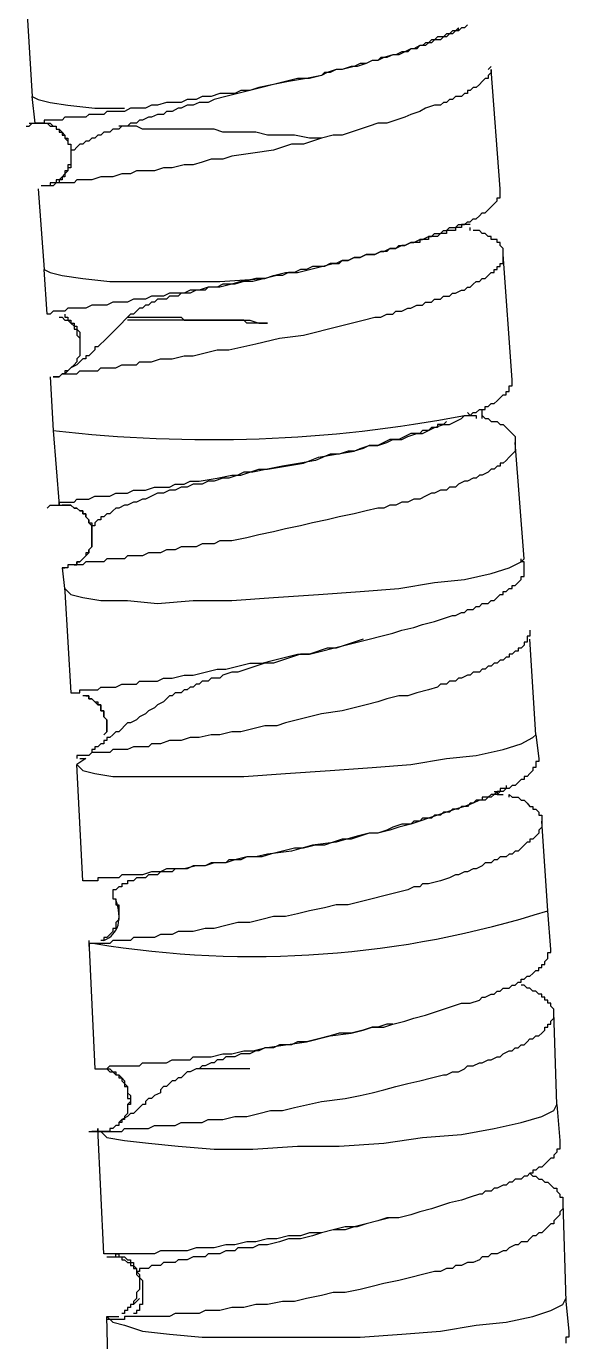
# Model space of a CAD drawing. Extents: x -1585 to -1165, y -4178 to -3881.
# Drawn here: x -1290.32 to -1284.91, y -4066.05 to -4052.93 of the extents above; entities that cross this region are included whole.
import ezdxf

# ---------------------------------------------------------------- set-up
doc = ezdxf.new("R2010")
doc.units = 0
doc.header["$LTSCALE"] = 7
doc.layers.add('DWG', color=7, linetype='CONTINUOUS')

msp = doc.modelspace()

# ---------------------------------------------------------------- linework, layer by layer
at = {"layer": 'DWG'}
for points in [[(-1290.322, -4052.651), (-1290.263, -4053.633)], [(-1285.919, -4052.919), (-1285.949, -4052.949), (-1285.979, -4052.949), (-1286.009, -4052.979), (-1286.038, -4052.979), (-1286.068, -4053.008), (-1286.098, -4053.008), (-1286.128, -4053.038), (-1286.157, -4053.038), (-1286.187, -4053.068), (-1286.217, -4053.068), (-1286.247, -4053.068), (-1286.276, -4053.098), (-1286.306, -4053.098), (-1286.336, -4053.127), (-1286.366, -4053.127), (-1286.395, -4053.127), (-1286.425, -4053.157), (-1286.455, -4053.157), (-1286.485, -4053.157), (-1286.514, -4053.187), (-1286.544, -4053.187), (-1286.604, -4053.217), (-1286.663, -4053.217), (-1286.752, -4053.246), (-1286.812, -4053.276), (-1286.871, -4053.276), (-1286.931, -4053.306), (-1287.02, -4053.336), (-1287.08, -4053.336), (-1287.169, -4053.365), (-1287.228, -4053.365), (-1287.318, -4053.395), (-1287.377, -4053.425), (-1287.526, -4053.455), (-1287.704, -4053.484), (-1287.853, -4053.514), (-1288.002, -4053.544), (-1288.091, -4053.574), (-1288.18, -4053.574), (-1288.24, -4053.603), (-1288.329, -4053.603), (-1288.389, -4053.603), (-1288.478, -4053.633), (-1288.567, -4053.633), (-1288.627, -4053.663), (-1288.716, -4053.663), (-1288.775, -4053.693), (-1288.865, -4053.693), (-1288.924, -4053.693), (-1289.013, -4053.722), (-1289.073, -4053.722), (-1289.132, -4053.752), (-1289.192, -4053.752), (-1289.281, -4053.752), (-1289.341, -4053.782), (-1289.37, -4053.782), (-1289.43, -4053.782), (-1289.46, -4053.782), (-1289.519, -4053.782), (-1289.549, -4053.812), (-1289.579, -4053.812), (-1289.638, -4053.812), (-1289.668, -4053.812), (-1289.698, -4053.812), (-1289.727, -4053.841), (-1289.787, -4053.841), (-1289.817, -4053.841), (-1289.846, -4053.841), (-1289.876, -4053.841), (-1289.906, -4053.841), (-1289.936, -4053.841), (-1289.965, -4053.871), (-1289.995, -4053.871), (-1290.025, -4053.871), (-1290.055, -4053.871), (-1290.084, -4053.871), (-1290.114, -4053.871), (-1290.144, -4053.871), (-1290.144, -4053.901), (-1290.174, -4053.901), (-1290.203, -4053.901), (-1290.233, -4053.901), (-1290.263, -4053.633), (-1290.203, -4053.663), (-1290.084, -4053.693), (-1289.906, -4053.722), (-1289.638, -4053.752), (-1289.341, -4053.752)], [(-1286.009, -4052.979), (-1286.009, -4052.949), (-1286.038, -4052.979), (-1286.068, -4052.979), (-1286.098, -4053.008), (-1286.128, -4053.008), (-1286.157, -4053.038), (-1286.187, -4053.038), (-1286.217, -4053.038), (-1286.247, -4053.068), (-1286.276, -4053.068), (-1286.306, -4053.098), (-1286.336, -4053.098), (-1286.366, -4053.127), (-1286.395, -4053.127), (-1286.455, -4053.157), (-1286.485, -4053.157), (-1286.544, -4053.187), (-1286.574, -4053.187), (-1286.633, -4053.217), (-1286.663, -4053.217), (-1286.723, -4053.246), (-1286.782, -4053.246), (-1286.812, -4053.276), (-1286.871, -4053.276), (-1286.931, -4053.306), (-1286.99, -4053.306), (-1287.05, -4053.336), (-1287.169, -4053.365), (-1287.228, -4053.365), (-1287.288, -4053.395), (-1287.347, -4053.395), (-1287.377, -4053.425), (-1287.496, -4053.455), (-1287.615, -4053.455), (-1287.734, -4053.484), (-1287.853, -4053.514), (-1287.972, -4053.544), (-1288.091, -4053.574), (-1288.21, -4053.603), (-1288.329, -4053.633), (-1288.448, -4053.663), (-1288.508, -4053.693), (-1288.567, -4053.693), (-1288.597, -4053.693), (-1288.656, -4053.722), (-1288.716, -4053.722), (-1288.775, -4053.752), (-1288.805, -4053.752), (-1288.865, -4053.782), (-1288.924, -4053.782), (-1288.954, -4053.812), (-1289.013, -4053.812), (-1289.073, -4053.841), (-1289.103, -4053.841), (-1289.162, -4053.871), (-1289.192, -4053.871), (-1289.222, -4053.901), (-1289.281, -4053.901), (-1289.311, -4053.931), (-1289.37, -4053.931), (-1289.4, -4053.96), (-1289.43, -4053.96), (-1289.46, -4053.96), (-1289.489, -4053.99), (-1289.549, -4053.99), (-1289.579, -4054.02), (-1289.608, -4054.02), (-1289.638, -4054.05), (-1289.668, -4054.05), (-1289.698, -4054.079), (-1289.727, -4054.079), (-1289.757, -4054.109), (-1289.787, -4054.109), (-1289.817, -4054.139), (-1289.846, -4054.169), (-1289.876, -4054.169), (-1289.876, -4054.198)], [(-1285.711, -4053.365), (-1285.681, -4053.336)], [(-1287.942, -4055.448), (-1287.853, -4055.418), (-1287.734, -4055.388), (-1287.615, -4055.388), (-1287.496, -4055.359), (-1287.377, -4055.329), (-1287.258, -4055.299), (-1287.199, -4055.299), (-1287.169, -4055.269), (-1287.109, -4055.269), (-1287.05, -4055.24), (-1286.99, -4055.24), (-1286.931, -4055.21), (-1286.901, -4055.21), (-1286.842, -4055.21), (-1286.782, -4055.18), (-1286.752, -4055.18), (-1286.693, -4055.15), (-1286.633, -4055.15), (-1286.604, -4055.121), (-1286.544, -4055.121), (-1286.485, -4055.091), (-1286.455, -4055.091), (-1286.395, -4055.061), (-1286.366, -4055.061), (-1286.306, -4055.031), (-1286.276, -4055.031), (-1286.247, -4055.002), (-1286.187, -4055.002), (-1286.157, -4054.972), (-1286.128, -4054.972), (-1286.098, -4054.942), (-1286.038, -4054.942), (-1286.009, -4054.912), (-1285.979, -4054.912), (-1285.949, -4054.912), (-1285.919, -4054.883), (-1285.89, -4054.883), (-1285.86, -4054.853), (-1285.83, -4054.853), (-1285.8, -4054.823), (-1285.771, -4054.793), (-1285.741, -4054.793), (-1285.711, -4054.764), (-1285.681, -4054.734), (-1285.652, -4054.704), (-1285.622, -4054.674), (-1285.622, -4054.645), (-1285.592, -4054.645), (-1285.592, -4054.615), (-1285.592, -4054.585), (-1285.592, -4054.555), (-1285.681, -4053.365), (-1285.681, -4053.395), (-1285.711, -4053.425), (-1285.711, -4053.455), (-1285.741, -4053.455), (-1285.771, -4053.484), (-1285.8, -4053.514), (-1285.83, -4053.544), (-1285.86, -4053.544), (-1285.89, -4053.574), (-1285.919, -4053.574), (-1285.919, -4053.603), (-1285.949, -4053.603), (-1285.979, -4053.633), (-1286.009, -4053.633), (-1286.038, -4053.633), (-1286.068, -4053.663), (-1286.098, -4053.663), (-1286.128, -4053.693), (-1286.157, -4053.693), (-1286.187, -4053.722), (-1286.217, -4053.722), (-1286.247, -4053.722), (-1286.336, -4053.752), (-1286.395, -4053.782), (-1286.485, -4053.812), (-1286.544, -4053.841), (-1286.633, -4053.871), (-1286.723, -4053.901), (-1286.812, -4053.901), (-1286.901, -4053.931), (-1286.99, -4053.96), (-1287.08, -4053.99), (-1287.169, -4054.02), (-1287.258, -4054.02), (-1287.377, -4054.05), (-1287.466, -4054.079), (-1287.556, -4054.109), (-1287.675, -4054.109), (-1287.853, -4054.169), (-1288.061, -4054.198), (-1288.27, -4054.228), (-1288.359, -4054.258), (-1288.478, -4054.258), (-1288.567, -4054.288), (-1288.656, -4054.317), (-1288.746, -4054.317), (-1288.865, -4054.347), (-1288.954, -4054.347), (-1289.043, -4054.377), (-1289.132, -4054.377), (-1289.222, -4054.377), (-1289.281, -4054.407), (-1289.37, -4054.407), (-1289.46, -4054.436), (-1289.519, -4054.436), (-1289.579, -4054.436), (-1289.668, -4054.466), (-1289.698, -4054.466), (-1289.727, -4054.466), (-1289.757, -4054.466), (-1289.787, -4054.466), (-1289.817, -4054.466), (-1289.846, -4054.496), (-1289.876, -4054.496), (-1289.906, -4054.496), (-1289.936, -4054.496), (-1289.965, -4054.496), (-1289.995, -4054.496), (-1290.025, -4054.496), (-1290.055, -4054.526), (-1290.084, -4054.526), (-1290.114, -4054.526), (-1290.144, -4054.526), (-1290.174, -4054.526)], [(-1290.322, -4053.931), (-1290.293, -4053.931), (-1290.263, -4053.901), (-1290.233, -4053.901), (-1290.203, -4053.901), (-1290.174, -4053.901), (-1290.144, -4053.901), (-1290.114, -4053.901), (-1290.084, -4053.931), (-1290.055, -4053.931), (-1290.025, -4053.931), (-1290.025, -4053.96), (-1289.995, -4053.96), (-1289.995, -4053.99), (-1289.965, -4053.99), (-1289.965, -4054.02), (-1289.936, -4054.02), (-1289.936, -4054.05), (-1289.906, -4054.079), (-1289.906, -4054.109), (-1289.876, -4054.109), (-1289.876, -4054.139), (-1289.876, -4054.169), (-1289.876, -4054.198), (-1289.876, -4054.228), (-1289.876, -4054.258), (-1289.876, -4054.288), (-1289.876, -4054.317), (-1289.876, -4054.347), (-1289.906, -4054.347), (-1289.906, -4054.377), (-1289.936, -4054.407), (-1289.936, -4054.436), (-1289.965, -4054.436), (-1289.965, -4054.466), (-1289.995, -4054.466), (-1289.995, -4054.496), (-1290.025, -4054.496), (-1290.055, -4054.496)], [(-1290.293, -4053.901), (-1290.263, -4053.901), (-1290.233, -4053.901), (-1290.203, -4053.901), (-1290.174, -4053.901), (-1290.144, -4053.901), (-1290.114, -4053.901), (-1290.084, -4053.901), (-1290.055, -4053.931), (-1290.025, -4053.931), (-1290.025, -4053.96), (-1289.995, -4053.96), (-1289.965, -4053.99), (-1289.936, -4054.02), (-1289.936, -4054.05), (-1289.906, -4054.05), (-1289.906, -4054.079), (-1289.906, -4054.109), (-1289.876, -4054.109), (-1289.876, -4054.139), (-1289.876, -4054.169), (-1289.876, -4054.198), (-1289.876, -4054.228), (-1289.876, -4054.258), (-1289.876, -4054.288), (-1289.876, -4054.317), (-1289.906, -4054.317), (-1289.906, -4054.347), (-1289.906, -4054.377), (-1289.936, -4054.377), (-1289.936, -4054.407), (-1289.965, -4054.436), (-1289.995, -4054.466), (-1290.025, -4054.466), (-1290.025, -4054.496), (-1290.055, -4054.496), (-1290.084, -4054.496), (-1290.084, -4054.526)], [(-1287.377, -4054.05), (-1287.437, -4054.05), (-1287.496, -4054.05), (-1287.645, -4054.02), (-1287.764, -4054.02), (-1287.913, -4054.02), (-1288.032, -4053.99), (-1288.18, -4053.99), (-1288.299, -4053.99), (-1288.359, -4053.99), (-1288.448, -4053.96), (-1288.508, -4053.96), (-1288.567, -4053.96), (-1288.627, -4053.96), (-1288.686, -4053.96), (-1288.746, -4053.96), (-1288.805, -4053.96), (-1288.894, -4053.96), (-1288.954, -4053.96), (-1289.013, -4053.96), (-1289.073, -4053.96), (-1289.132, -4053.96), (-1289.162, -4053.96), (-1289.222, -4053.931), (-1289.281, -4053.931), (-1289.341, -4053.931), (-1289.4, -4053.931)], [(-1290.203, -4054.555), (-1290.144, -4055.359)], [(-1285.89, -4054.912), (-1285.919, -4054.912), (-1285.949, -4054.912), (-1285.979, -4054.912), (-1285.979, -4054.942), (-1286.009, -4054.942), (-1286.038, -4054.942), (-1286.038, -4054.972), (-1286.068, -4054.972), (-1286.098, -4054.972), (-1286.128, -4054.972), (-1286.128, -4055.002), (-1286.157, -4055.002), (-1286.187, -4055.002), (-1286.217, -4055.031), (-1286.247, -4055.031), (-1286.276, -4055.031), (-1286.306, -4055.031), (-1286.306, -4055.061), (-1286.336, -4055.061), (-1286.366, -4055.061), (-1286.395, -4055.061), (-1286.395, -4055.091), (-1286.455, -4055.091), (-1286.485, -4055.091), (-1286.544, -4055.121), (-1286.574, -4055.121), (-1286.633, -4055.15), (-1286.693, -4055.15), (-1286.723, -4055.18), (-1286.782, -4055.18), (-1286.842, -4055.21), (-1286.901, -4055.21), (-1286.931, -4055.21), (-1286.99, -4055.24), (-1287.05, -4055.24), (-1287.109, -4055.269), (-1287.169, -4055.269), (-1287.228, -4055.299), (-1287.288, -4055.299), (-1287.347, -4055.329), (-1287.407, -4055.329), (-1287.466, -4055.329), (-1287.526, -4055.359), (-1287.585, -4055.359), (-1287.645, -4055.388), (-1287.704, -4055.388), (-1287.764, -4055.418), (-1287.823, -4055.418), (-1287.942, -4055.448), (-1288.032, -4055.448), (-1288.151, -4055.478), (-1288.24, -4055.507), (-1288.299, -4055.507), (-1288.359, -4055.507), (-1288.418, -4055.537), (-1288.448, -4055.537), (-1288.508, -4055.537), (-1288.537, -4055.567), (-1288.597, -4055.567), (-1288.627, -4055.567), (-1288.686, -4055.597), (-1288.716, -4055.597), (-1288.775, -4055.597), (-1288.805, -4055.626), (-1288.865, -4055.626), (-1288.894, -4055.626), (-1288.924, -4055.656), (-1288.954, -4055.656), (-1289.013, -4055.656), (-1289.043, -4055.686), (-1289.073, -4055.686), (-1289.103, -4055.716), (-1289.132, -4055.716), (-1289.162, -4055.745), (-1289.192, -4055.745), (-1289.222, -4055.775), (-1289.251, -4055.805), (-1289.281, -4055.805), (-1289.311, -4055.835), (-1289.341, -4055.864), (-1289.37, -4055.894), (-1289.4, -4055.924), (-1289.43, -4055.954), (-1289.46, -4055.983), (-1289.519, -4056.043), (-1289.549, -4056.073), (-1289.579, -4056.102), (-1289.608, -4056.132), (-1289.638, -4056.132), (-1289.638, -4056.162), (-1289.668, -4056.192), (-1289.698, -4056.221), (-1289.727, -4056.221), (-1289.727, -4056.251), (-1289.757, -4056.251), (-1289.787, -4056.281), (-1289.817, -4056.311), (-1289.876, -4056.34), (-1289.906, -4056.37), (-1289.936, -4056.4)], [(-1289.936, -4055.805), (-1289.936, -4055.835), (-1289.906, -4055.835), (-1289.906, -4055.864), (-1289.876, -4055.864), (-1289.876, -4055.894), (-1289.846, -4055.894), (-1289.846, -4055.924), (-1289.817, -4055.924), (-1289.817, -4055.954), (-1289.787, -4055.983), (-1289.787, -4056.013), (-1289.787, -4056.043), (-1289.787, -4056.073), (-1289.787, -4056.102), (-1289.787, -4056.132), (-1289.787, -4056.162), (-1289.787, -4056.192), (-1289.787, -4056.221), (-1289.817, -4056.251), (-1289.817, -4056.281), (-1289.846, -4056.311), (-1289.876, -4056.34), (-1289.906, -4056.37), (-1289.936, -4056.37), (-1289.936, -4056.4), (-1289.965, -4056.4), (-1289.995, -4056.43), (-1290.025, -4056.43), (-1290.055, -4056.43), (-1290.025, -4056.43), (-1289.995, -4056.43), (-1289.965, -4056.4), (-1289.936, -4056.4), (-1289.906, -4056.4), (-1289.876, -4056.4), (-1289.846, -4056.4), (-1289.817, -4056.4), (-1289.787, -4056.37), (-1289.757, -4056.37), (-1289.727, -4056.37), (-1289.698, -4056.37), (-1289.668, -4056.37), (-1289.608, -4056.37), (-1289.579, -4056.34), (-1289.549, -4056.34), (-1289.489, -4056.34), (-1289.46, -4056.34), (-1289.43, -4056.34), (-1289.37, -4056.311), (-1289.341, -4056.311), (-1289.281, -4056.311), (-1289.222, -4056.311), (-1289.192, -4056.281), (-1289.132, -4056.281), (-1289.073, -4056.281), (-1288.984, -4056.251), (-1288.865, -4056.251), (-1288.746, -4056.221), (-1288.656, -4056.221), (-1288.537, -4056.192), (-1288.418, -4056.162), (-1288.299, -4056.162), (-1288.032, -4056.102), (-1287.794, -4056.043), (-1287.556, -4056.013), (-1287.437, -4055.983), (-1287.318, -4055.954), (-1287.199, -4055.924), (-1287.08, -4055.894), (-1286.961, -4055.864), (-1286.842, -4055.835), (-1286.782, -4055.835), (-1286.723, -4055.805), (-1286.663, -4055.805), (-1286.633, -4055.775), (-1286.574, -4055.775), (-1286.514, -4055.745), (-1286.485, -4055.745), (-1286.425, -4055.716), (-1286.366, -4055.716), (-1286.336, -4055.686), (-1286.276, -4055.686), (-1286.247, -4055.656), (-1286.187, -4055.656), (-1286.157, -4055.626), (-1286.098, -4055.626), (-1286.068, -4055.597), (-1286.038, -4055.597), (-1285.979, -4055.567), (-1285.949, -4055.567), (-1285.919, -4055.537), (-1285.89, -4055.537), (-1285.86, -4055.507), (-1285.83, -4055.478), (-1285.8, -4055.478), (-1285.771, -4055.448), (-1285.741, -4055.448), (-1285.711, -4055.418), (-1285.681, -4055.388), (-1285.652, -4055.388), (-1285.652, -4055.359), (-1285.622, -4055.359), (-1285.622, -4055.329), (-1285.592, -4055.329), (-1285.592, -4055.299), (-1285.562, -4055.299), (-1285.562, -4055.269), (-1285.562, -4055.24), (-1285.562, -4055.21), (-1285.562, -4055.18), (-1285.562, -4055.15), (-1285.592, -4055.121), (-1285.592, -4055.091), (-1285.622, -4055.091), (-1285.622, -4055.061), (-1285.652, -4055.061), (-1285.681, -4055.061), (-1285.681, -4055.031), (-1285.711, -4055.031), (-1285.741, -4055.002), (-1285.771, -4055.002), (-1285.8, -4054.972), (-1285.83, -4054.972), (-1285.86, -4054.972)], [(-1285.89, -4054.972), (-1285.89, -4054.942)], [(-1290.084, -4056.43), (-1290.055, -4056.965), (-1289.995, -4057.709), (-1289.995, -4057.679), (-1289.965, -4057.679), (-1289.936, -4057.679), (-1289.906, -4057.679), (-1289.876, -4057.679), (-1289.846, -4057.679), (-1289.817, -4057.649), (-1289.757, -4057.649), (-1289.727, -4057.649), (-1289.698, -4057.649), (-1289.638, -4057.62), (-1289.608, -4057.62), (-1289.549, -4057.62), (-1289.489, -4057.62), (-1289.43, -4057.59), (-1289.37, -4057.59), (-1289.311, -4057.59), (-1289.251, -4057.56), (-1289.192, -4057.56), (-1289.132, -4057.56), (-1289.043, -4057.53), (-1288.984, -4057.53), (-1288.894, -4057.53), (-1288.835, -4057.501), (-1288.746, -4057.501), (-1288.686, -4057.471), (-1288.597, -4057.471), (-1288.418, -4057.441), (-1288.27, -4057.411), (-1288.18, -4057.411), (-1288.091, -4057.382), (-1288.002, -4057.352), (-1287.913, -4057.352), (-1287.734, -4057.322), (-1287.556, -4057.292), (-1287.407, -4057.233), (-1287.228, -4057.203), (-1287.05, -4057.173), (-1286.99, -4057.144), (-1286.901, -4057.114), (-1286.812, -4057.114), (-1286.723, -4057.084), (-1286.663, -4057.054), (-1286.574, -4057.054), (-1286.514, -4057.025), (-1286.425, -4056.995), (-1286.366, -4056.995), (-1286.306, -4056.965), (-1286.247, -4056.935), (-1286.157, -4056.906), (-1286.098, -4056.906), (-1286.038, -4056.876), (-1285.979, -4056.846), (-1285.949, -4056.816), (-1285.919, -4056.816), (-1285.89, -4056.816), (-1285.86, -4056.787), (-1285.83, -4056.787), (-1285.8, -4056.757), (-1285.771, -4056.757), (-1285.741, -4056.757), (-1285.741, -4056.727), (-1285.711, -4056.727), (-1285.681, -4056.697), (-1285.652, -4056.697), (-1285.622, -4056.668), (-1285.592, -4056.638), (-1285.562, -4056.608), (-1285.533, -4056.608), (-1285.533, -4056.578), (-1285.503, -4056.578), (-1285.503, -4056.549), (-1285.503, -4056.519), (-1285.473, -4056.519), (-1285.473, -4056.489), (-1285.473, -4056.459), (-1285.562, -4055.21)], [(-1289.995, -4055.835), (-1289.965, -4055.835), (-1289.936, -4055.864), (-1289.906, -4055.864), (-1289.876, -4055.894), (-1289.846, -4055.924), (-1289.846, -4055.954), (-1289.817, -4055.954), (-1289.817, -4055.983), (-1289.817, -4056.013), (-1289.787, -4056.043), (-1289.787, -4056.073), (-1289.787, -4056.102), (-1289.787, -4056.132), (-1289.787, -4056.162), (-1289.787, -4056.192), (-1289.787, -4056.221), (-1289.817, -4056.251)], [(-1289.311, -4055.835), (-1289.281, -4055.835), (-1289.222, -4055.835), (-1289.192, -4055.835), (-1289.162, -4055.835), (-1289.132, -4055.835), (-1289.073, -4055.835), (-1289.043, -4055.835), (-1289.013, -4055.835), (-1288.954, -4055.835), (-1288.924, -4055.835), (-1288.865, -4055.835), (-1288.835, -4055.835), (-1288.775, -4055.835), (-1288.746, -4055.864), (-1288.656, -4055.864), (-1288.567, -4055.864), (-1288.478, -4055.864), (-1288.389, -4055.864), (-1288.299, -4055.864), (-1288.18, -4055.864), (-1288.091, -4055.864), (-1288.002, -4055.894), (-1287.913, -4055.894), (-1287.972, -4055.894), (-1288.002, -4055.894), (-1288.061, -4055.894), (-1288.121, -4055.894), (-1288.151, -4055.864), (-1288.21, -4055.864), (-1288.299, -4055.864), (-1288.389, -4055.864), (-1288.508, -4055.864), (-1288.597, -4055.864), (-1288.686, -4055.864), (-1288.775, -4055.864), (-1288.805, -4055.864), (-1288.865, -4055.864), (-1288.894, -4055.864), (-1288.924, -4055.864), (-1288.984, -4055.864), (-1289.013, -4055.864), (-1289.073, -4055.864), (-1289.103, -4055.864), (-1289.132, -4055.864), (-1289.162, -4055.864), (-1289.222, -4055.864), (-1289.251, -4055.864), (-1289.281, -4055.864), (-1289.311, -4055.864)], [(-1289.936, -4055.864), (-1289.906, -4055.864)], [(-1289.965, -4056.4), (-1289.995, -4056.43), (-1290.025, -4056.43)], [(-1285.771, -4056.846), (-1285.771, -4056.816), (-1285.771, -4056.787), (-1285.771, -4056.757)], [(-1285.771, -4056.816), (-1285.741, -4056.846), (-1285.711, -4056.846), (-1285.681, -4056.876), (-1285.652, -4056.876), (-1285.622, -4056.876), (-1285.592, -4056.906), (-1285.562, -4056.906), (-1285.533, -4056.935), (-1285.503, -4056.965), (-1285.473, -4056.995), (-1285.443, -4057.025), (-1285.443, -4057.054), (-1285.443, -4057.084), (-1285.443, -4057.114), (-1285.443, -4057.144), (-1285.443, -4057.173), (-1285.473, -4057.203), (-1285.503, -4057.233), (-1285.533, -4057.263), (-1285.562, -4057.292), (-1285.592, -4057.292), (-1285.592, -4057.322), (-1285.622, -4057.322), (-1285.652, -4057.352), (-1285.681, -4057.352), (-1285.711, -4057.382), (-1285.771, -4057.411), (-1285.8, -4057.411), (-1285.83, -4057.441), (-1285.86, -4057.441), (-1285.919, -4057.471), (-1285.949, -4057.471), (-1286.009, -4057.501), (-1286.038, -4057.53), (-1286.098, -4057.53), (-1286.128, -4057.56), (-1286.187, -4057.56), (-1286.247, -4057.59), (-1286.276, -4057.59), (-1286.336, -4057.62), (-1286.395, -4057.649), (-1286.455, -4057.649), (-1286.514, -4057.679), (-1286.574, -4057.679), (-1286.633, -4057.709), (-1286.693, -4057.709), (-1286.752, -4057.739), (-1286.812, -4057.739), (-1286.931, -4057.768), (-1287.05, -4057.798), (-1287.199, -4057.828), (-1287.318, -4057.858), (-1287.466, -4057.887), (-1287.585, -4057.917), (-1287.734, -4057.947), (-1287.853, -4057.977), (-1288.002, -4058.006), (-1288.121, -4058.036), (-1288.27, -4058.066), (-1288.389, -4058.066), (-1288.448, -4058.096), (-1288.508, -4058.096), (-1288.567, -4058.096), (-1288.627, -4058.125), (-1288.716, -4058.125), (-1288.775, -4058.125), (-1288.835, -4058.155), (-1288.865, -4058.155), (-1288.924, -4058.155), (-1288.984, -4058.185), (-1289.043, -4058.185), (-1289.103, -4058.185), (-1289.162, -4058.215), (-1289.192, -4058.215), (-1289.251, -4058.215), (-1289.311, -4058.215), (-1289.341, -4058.244), (-1289.4, -4058.244), (-1289.43, -4058.244), (-1289.489, -4058.244), (-1289.519, -4058.244), (-1289.549, -4058.274), (-1289.608, -4058.274), (-1289.638, -4058.274), (-1289.668, -4058.274), (-1289.698, -4058.274), (-1289.727, -4058.274), (-1289.757, -4058.304), (-1289.787, -4058.304), (-1289.817, -4058.304), (-1289.846, -4058.304), (-1289.876, -4058.304), (-1289.906, -4058.304), (-1289.906, -4058.334), (-1289.936, -4058.334), (-1289.965, -4058.334), (-1289.936, -4058.334)], [(-1286.128, -4056.876), (-1286.157, -4056.906), (-1286.217, -4056.906), (-1286.217, -4056.935), (-1286.247, -4056.935), (-1286.276, -4056.935), (-1286.306, -4056.965), (-1286.336, -4056.965), (-1286.366, -4056.965), (-1286.395, -4056.995), (-1286.425, -4056.995), (-1286.485, -4056.995), (-1286.544, -4057.025), (-1286.604, -4057.054), (-1286.693, -4057.054), (-1286.752, -4057.084), (-1286.812, -4057.114), (-1286.901, -4057.114), (-1286.961, -4057.144), (-1287.05, -4057.173), (-1287.109, -4057.173), (-1287.199, -4057.203), (-1287.288, -4057.203), (-1287.437, -4057.263), (-1287.585, -4057.292), (-1287.764, -4057.322), (-1287.913, -4057.352), (-1288.061, -4057.382), (-1288.151, -4057.382), (-1288.21, -4057.411), (-1288.299, -4057.441), (-1288.359, -4057.441), (-1288.448, -4057.471), (-1288.508, -4057.471), (-1288.567, -4057.501), (-1288.656, -4057.501), (-1288.716, -4057.53), (-1288.775, -4057.53), (-1288.835, -4057.56), (-1288.894, -4057.56), (-1288.954, -4057.59), (-1289.013, -4057.59), (-1289.073, -4057.62), (-1289.132, -4057.649), (-1289.162, -4057.649), (-1289.222, -4057.679), (-1289.251, -4057.679), (-1289.311, -4057.709), (-1289.341, -4057.709), (-1289.4, -4057.739), (-1289.43, -4057.739), (-1289.46, -4057.768), (-1289.489, -4057.798), (-1289.519, -4057.798), (-1289.549, -4057.828), (-1289.579, -4057.828), (-1289.579, -4057.858), (-1289.608, -4057.858), (-1289.638, -4057.887), (-1289.638, -4057.917), (-1289.668, -4057.917), (-1289.668, -4057.947)], [(-1285.919, -4056.787), (-1285.89, -4056.816), (-1285.86, -4056.816), (-1285.83, -4056.816), (-1285.83, -4056.846)], [(-1289.936, -4058.542), (-1289.876, -4058.601), (-1289.757, -4058.631), (-1289.579, -4058.661), (-1289.311, -4058.661), (-1289.013, -4058.691), (-1288.656, -4058.661), (-1288.27, -4058.661), (-1287.853, -4058.631), (-1287.407, -4058.601), (-1286.99, -4058.572), (-1286.604, -4058.542), (-1286.247, -4058.482), (-1285.949, -4058.453), (-1285.681, -4058.393), (-1285.503, -4058.334), (-1285.384, -4058.274), (-1285.354, -4058.244), (-1285.443, -4057.084)], [(-1290.114, -4057.739), (-1290.084, -4057.709), (-1290.055, -4057.709), (-1290.025, -4057.709), (-1289.995, -4057.709), (-1289.965, -4057.709), (-1289.936, -4057.709), (-1289.906, -4057.709), (-1289.876, -4057.709), (-1289.846, -4057.739), (-1289.817, -4057.739), (-1289.787, -4057.768), (-1289.757, -4057.768), (-1289.757, -4057.798), (-1289.727, -4057.798), (-1289.727, -4057.828), (-1289.698, -4057.858), (-1289.698, -4057.887), (-1289.668, -4057.887), (-1289.668, -4057.917), (-1289.668, -4057.947), (-1289.668, -4057.977), (-1289.668, -4058.006), (-1289.668, -4058.036), (-1289.668, -4058.066), (-1289.668, -4058.096), (-1289.668, -4058.125), (-1289.698, -4058.155), (-1289.698, -4058.185), (-1289.727, -4058.185), (-1289.727, -4058.215), (-1289.757, -4058.244), (-1289.787, -4058.274), (-1289.817, -4058.274), (-1289.817, -4058.304), (-1289.846, -4058.304), (-1289.817, -4058.304), (-1289.817, -4058.274), (-1289.787, -4058.274), (-1289.757, -4058.244), (-1289.727, -4058.215), (-1289.698, -4058.185), (-1289.698, -4058.155), (-1289.668, -4058.125), (-1289.668, -4058.096), (-1289.668, -4058.066), (-1289.668, -4058.036), (-1289.668, -4058.006), (-1289.668, -4057.977), (-1289.668, -4057.947), (-1289.668, -4057.917), (-1289.698, -4057.887), (-1289.698, -4057.858), (-1289.727, -4057.828), (-1289.727, -4057.798), (-1289.757, -4057.798), (-1289.757, -4057.768), (-1289.787, -4057.768), (-1289.817, -4057.739), (-1289.846, -4057.739), (-1289.876, -4057.709), (-1289.906, -4057.709), (-1289.936, -4057.709), (-1289.965, -4057.709)], [(-1289.965, -4058.334), (-1289.936, -4058.572), (-1289.876, -4059.583), (-1289.846, -4059.583), (-1289.817, -4059.583), (-1289.787, -4059.583), (-1289.787, -4059.553), (-1289.757, -4059.553), (-1289.727, -4059.553), (-1289.698, -4059.553), (-1289.668, -4059.553), (-1289.638, -4059.553), (-1289.608, -4059.553), (-1289.579, -4059.524), (-1289.549, -4059.524), (-1289.519, -4059.524), (-1289.489, -4059.524), (-1289.46, -4059.524), (-1289.43, -4059.524), (-1289.37, -4059.494), (-1289.341, -4059.494), (-1289.311, -4059.494), (-1289.281, -4059.494), (-1289.222, -4059.494), (-1289.192, -4059.464), (-1289.132, -4059.464), (-1289.103, -4059.464), (-1289.043, -4059.464), (-1289.013, -4059.464), (-1288.954, -4059.434), (-1288.865, -4059.434), (-1288.746, -4059.405), (-1288.656, -4059.405), (-1288.537, -4059.375), (-1288.418, -4059.345), (-1288.329, -4059.345), (-1288.21, -4059.315), (-1288.091, -4059.286), (-1287.972, -4059.286), (-1287.853, -4059.256), (-1287.734, -4059.226), (-1287.615, -4059.196), (-1287.496, -4059.196), (-1287.377, -4059.167), (-1287.258, -4059.137), (-1287.139, -4059.107), (-1287.02, -4059.077), (-1286.901, -4059.048), (-1286.782, -4059.018), (-1286.663, -4058.988), (-1286.574, -4058.958), (-1286.455, -4058.929), (-1286.366, -4058.899), (-1286.247, -4058.869), (-1286.157, -4058.839), (-1286.068, -4058.81), (-1286.038, -4058.81), (-1285.979, -4058.78), (-1285.949, -4058.78), (-1285.919, -4058.75), (-1285.86, -4058.75), (-1285.83, -4058.72), (-1285.8, -4058.72), (-1285.771, -4058.691), (-1285.711, -4058.691), (-1285.681, -4058.661), (-1285.652, -4058.661), (-1285.622, -4058.631), (-1285.592, -4058.601), (-1285.562, -4058.601), (-1285.562, -4058.572), (-1285.533, -4058.572), (-1285.503, -4058.542), (-1285.473, -4058.542), (-1285.473, -4058.512), (-1285.443, -4058.512), (-1285.414, -4058.482), (-1285.384, -4058.453), (-1285.384, -4058.423), (-1285.354, -4058.423), (-1285.354, -4058.393), (-1285.354, -4058.363), (-1285.354, -4058.334), (-1285.354, -4058.304), (-1285.354, -4058.274), (-1285.384, -4058.274), (-1285.384, -4058.244)], [(-1285.295, -4058.958), (-1285.295, -4058.988), (-1285.295, -4059.018), (-1285.324, -4059.018), (-1285.324, -4059.048), (-1285.324, -4059.077), (-1285.354, -4059.077), (-1285.354, -4059.107), (-1285.384, -4059.137), (-1285.414, -4059.137), (-1285.414, -4059.167), (-1285.443, -4059.167), (-1285.473, -4059.196), (-1285.503, -4059.196), (-1285.503, -4059.226), (-1285.533, -4059.226), (-1285.562, -4059.256), (-1285.592, -4059.256), (-1285.622, -4059.286), (-1285.652, -4059.286), (-1285.681, -4059.315), (-1285.711, -4059.315), (-1285.741, -4059.345), (-1285.771, -4059.345), (-1285.8, -4059.375), (-1285.86, -4059.375), (-1285.89, -4059.405), (-1285.919, -4059.405), (-1285.979, -4059.434), (-1286.009, -4059.434), (-1286.038, -4059.464), (-1286.098, -4059.464), (-1286.128, -4059.494), (-1286.187, -4059.494), (-1286.217, -4059.524), (-1286.306, -4059.553), (-1286.425, -4059.583), (-1286.514, -4059.613), (-1286.604, -4059.613), (-1286.723, -4059.643), (-1286.812, -4059.672), (-1286.931, -4059.702), (-1287.05, -4059.732), (-1287.169, -4059.762), (-1287.377, -4059.791), (-1287.615, -4059.851), (-1287.734, -4059.881), (-1287.823, -4059.91), (-1287.942, -4059.91), (-1288.061, -4059.94), (-1288.18, -4059.97), (-1288.27, -4059.97), (-1288.389, -4060), (-1288.478, -4060), (-1288.597, -4060.029), (-1288.686, -4060.029), (-1288.775, -4060.059), (-1288.894, -4060.059), (-1288.984, -4060.089), (-1289.073, -4060.089), (-1289.103, -4060.119), (-1289.132, -4060.119), (-1289.192, -4060.119), (-1289.222, -4060.119), (-1289.251, -4060.119), (-1289.311, -4060.148), (-1289.341, -4060.148), (-1289.37, -4060.148), (-1289.4, -4060.148), (-1289.43, -4060.148), (-1289.46, -4060.148), (-1289.489, -4060.178), (-1289.519, -4060.178), (-1289.549, -4060.178), (-1289.579, -4060.178), (-1289.608, -4060.178), (-1289.638, -4060.178), (-1289.668, -4060.178), (-1289.698, -4060.208), (-1289.727, -4060.208), (-1289.757, -4060.208), (-1289.787, -4060.208), (-1289.817, -4060.208), (-1289.817, -4060.238)], [(-1286.961, -4059.048), (-1287.05, -4059.077), (-1287.139, -4059.107), (-1287.228, -4059.137), (-1287.318, -4059.137), (-1287.496, -4059.196), (-1287.585, -4059.196), (-1287.675, -4059.226), (-1287.764, -4059.256), (-1287.853, -4059.286), (-1287.942, -4059.286), (-1288.032, -4059.315), (-1288.121, -4059.345), (-1288.21, -4059.375), (-1288.27, -4059.375), (-1288.359, -4059.405), (-1288.389, -4059.434), (-1288.418, -4059.434), (-1288.478, -4059.434), (-1288.508, -4059.464), (-1288.537, -4059.464), (-1288.567, -4059.464), (-1288.597, -4059.494), (-1288.627, -4059.494), (-1288.656, -4059.524), (-1288.686, -4059.524), (-1288.716, -4059.553), (-1288.746, -4059.553), (-1288.775, -4059.583), (-1288.805, -4059.583), (-1288.835, -4059.583), (-1288.865, -4059.613), (-1288.894, -4059.613), (-1288.924, -4059.643), (-1288.954, -4059.672), (-1289.013, -4059.702), (-1289.043, -4059.732), (-1289.103, -4059.762), (-1289.132, -4059.791), (-1289.192, -4059.821), (-1289.222, -4059.851), (-1289.281, -4059.881), (-1289.311, -4059.881), (-1289.341, -4059.91), (-1289.37, -4059.94), (-1289.4, -4059.97), (-1289.43, -4059.97), (-1289.46, -4060), (-1289.489, -4060.029), (-1289.519, -4060.029), (-1289.519, -4060.059), (-1289.549, -4060.059), (-1289.549, -4060.089), (-1289.579, -4060.089), (-1289.608, -4060.119), (-1289.638, -4060.119), (-1289.638, -4060.148), (-1289.668, -4060.148), (-1289.668, -4060.178)], [(-1285.235, -4060), (-1285.295, -4059.048)], [(-1289.727, -4059.613), (-1289.698, -4059.613), (-1289.698, -4059.643), (-1289.668, -4059.643), (-1289.638, -4059.672), (-1289.608, -4059.672), (-1289.608, -4059.702), (-1289.579, -4059.702), (-1289.579, -4059.732), (-1289.579, -4059.762), (-1289.549, -4059.762), (-1289.549, -4059.791), (-1289.549, -4059.821), (-1289.519, -4059.851), (-1289.519, -4059.881), (-1289.519, -4059.91), (-1289.519, -4059.94), (-1289.519, -4059.97), (-1289.549, -4060), (-1289.519, -4059.97), (-1289.519, -4059.94), (-1289.519, -4059.91), (-1289.519, -4059.881), (-1289.519, -4059.851), (-1289.549, -4059.821), (-1289.549, -4059.791), (-1289.549, -4059.762), (-1289.579, -4059.762), (-1289.579, -4059.732), (-1289.579, -4059.702), (-1289.608, -4059.702), (-1289.638, -4059.672), (-1289.668, -4059.643), (-1289.698, -4059.643), (-1289.698, -4059.613), (-1289.727, -4059.613), (-1289.757, -4059.613)], [(-1289.787, -4060.238), (-1289.757, -4060.238), (-1289.727, -4060.238), (-1289.817, -4060.297), (-1289.757, -4060.357), (-1289.638, -4060.386), (-1289.46, -4060.416), (-1289.192, -4060.416), (-1288.894, -4060.416), (-1288.537, -4060.416), (-1288.151, -4060.416), (-1287.734, -4060.386), (-1287.288, -4060.357), (-1286.871, -4060.327), (-1286.485, -4060.297), (-1286.128, -4060.238), (-1285.83, -4060.208), (-1285.562, -4060.148), (-1285.384, -4060.089), (-1285.265, -4060.029), (-1285.235, -4060), (-1285.205, -4060.238), (-1285.205, -4060.267), (-1285.235, -4060.267), (-1285.235, -4060.297), (-1285.235, -4060.327), (-1285.265, -4060.327), (-1285.265, -4060.357), (-1285.295, -4060.386), (-1285.324, -4060.416), (-1285.354, -4060.416), (-1285.354, -4060.446), (-1285.384, -4060.446), (-1285.414, -4060.476), (-1285.443, -4060.505), (-1285.473, -4060.505), (-1285.503, -4060.535), (-1285.533, -4060.535), (-1285.562, -4060.565), (-1285.592, -4060.565), (-1285.622, -4060.595), (-1285.652, -4060.595), (-1285.681, -4060.624), (-1285.711, -4060.624), (-1285.741, -4060.654), (-1285.8, -4060.654), (-1285.86, -4060.684), (-1285.949, -4060.714), (-1286.038, -4060.743), (-1286.128, -4060.773), (-1286.217, -4060.803), (-1286.306, -4060.833), (-1286.395, -4060.862), (-1286.485, -4060.892), (-1286.604, -4060.922), (-1286.693, -4060.952), (-1286.812, -4060.981), (-1286.901, -4060.981), (-1287.02, -4061.011), (-1287.228, -4061.071), (-1287.466, -4061.1), (-1287.675, -4061.16), (-1287.913, -4061.19), (-1288.032, -4061.219), (-1288.121, -4061.219), (-1288.24, -4061.249), (-1288.329, -4061.279), (-1288.448, -4061.279), (-1288.537, -4061.309), (-1288.627, -4061.309), (-1288.746, -4061.338), (-1288.835, -4061.338), (-1288.924, -4061.338), (-1288.984, -4061.368), (-1289.073, -4061.368), (-1289.162, -4061.398), (-1289.192, -4061.398), (-1289.222, -4061.398), (-1289.251, -4061.398), (-1289.311, -4061.398), (-1289.341, -4061.398), (-1289.37, -4061.398), (-1289.4, -4061.428), (-1289.43, -4061.428), (-1289.46, -4061.428), (-1289.489, -4061.428), (-1289.519, -4061.428), (-1289.549, -4061.428), (-1289.579, -4061.428), (-1289.608, -4061.428), (-1289.608, -4061.457), (-1289.638, -4061.457), (-1289.668, -4061.457), (-1289.698, -4061.457), (-1289.727, -4061.457), (-1289.757, -4061.457), (-1289.817, -4060.297)], [(-1285.533, -4060.505), (-1285.533, -4060.535), (-1285.562, -4060.535), (-1285.592, -4060.535), (-1285.592, -4060.565), (-1285.622, -4060.565), (-1285.652, -4060.595), (-1285.681, -4060.595), (-1285.711, -4060.624), (-1285.741, -4060.624), (-1285.771, -4060.624), (-1285.771, -4060.654), (-1285.8, -4060.654), (-1285.83, -4060.654), (-1285.86, -4060.684), (-1285.89, -4060.684), (-1285.919, -4060.714), (-1285.949, -4060.714), (-1285.979, -4060.714), (-1286.009, -4060.743), (-1286.038, -4060.743), (-1286.068, -4060.743), (-1286.098, -4060.773), (-1286.157, -4060.773), (-1286.187, -4060.803), (-1286.217, -4060.803), (-1286.247, -4060.803), (-1286.276, -4060.833), (-1286.336, -4060.833), (-1286.366, -4060.833), (-1286.395, -4060.862), (-1286.455, -4060.862), (-1286.485, -4060.892), (-1286.514, -4060.892), (-1286.574, -4060.892), (-1286.663, -4060.922), (-1286.723, -4060.952), (-1286.812, -4060.981), (-1286.901, -4060.981), (-1286.99, -4061.011), (-1287.08, -4061.041), (-1287.169, -4061.041), (-1287.258, -4061.071), (-1287.347, -4061.1), (-1287.437, -4061.1), (-1287.556, -4061.13), (-1287.645, -4061.13), (-1287.764, -4061.16), (-1287.883, -4061.19), (-1287.972, -4061.219), (-1288.032, -4061.219), (-1288.091, -4061.219), (-1288.121, -4061.219), (-1288.18, -4061.249), (-1288.24, -4061.249), (-1288.299, -4061.249), (-1288.329, -4061.279), (-1288.389, -4061.279), (-1288.448, -4061.279), (-1288.478, -4061.279), (-1288.537, -4061.309), (-1288.567, -4061.309), (-1288.627, -4061.309), (-1288.656, -4061.309), (-1288.716, -4061.338), (-1288.746, -4061.338), (-1288.775, -4061.338), (-1288.835, -4061.338), (-1288.865, -4061.368), (-1288.894, -4061.368), (-1288.954, -4061.368), (-1288.984, -4061.368), (-1289.013, -4061.398), (-1289.043, -4061.398), (-1289.073, -4061.398), (-1289.103, -4061.398), (-1289.132, -4061.428), (-1289.162, -4061.428), (-1289.192, -4061.428), (-1289.222, -4061.428), (-1289.251, -4061.457), (-1289.281, -4061.457), (-1289.311, -4061.457), (-1289.311, -4061.487), (-1289.341, -4061.487), (-1289.37, -4061.487), (-1289.37, -4061.517), (-1289.4, -4061.517), (-1289.43, -4061.547), (-1289.46, -4061.547), (-1289.46, -4061.576), (-1289.46, -4061.606), (-1289.46, -4061.636), (-1289.43, -4061.636), (-1289.43, -4061.666), (-1289.43, -4061.695), (-1289.4, -4061.695), (-1289.4, -4061.725), (-1289.4, -4061.755), (-1289.4, -4061.785), (-1289.4, -4061.814), (-1289.4, -4061.844), (-1289.43, -4061.874), (-1289.43, -4061.904), (-1289.43, -4061.933), (-1289.46, -4061.933), (-1289.46, -4061.963), (-1289.489, -4061.993), (-1289.519, -4062.023), (-1289.549, -4062.023), (-1289.549, -4062.052), (-1289.579, -4062.052)], [(-1285.503, -4060.624), (-1285.503, -4060.595), (-1285.473, -4060.624), (-1285.443, -4060.624), (-1285.414, -4060.624), (-1285.384, -4060.654), (-1285.354, -4060.654), (-1285.324, -4060.684), (-1285.295, -4060.714), (-1285.265, -4060.714), (-1285.265, -4060.743), (-1285.235, -4060.743), (-1285.205, -4060.773), (-1285.205, -4060.803), (-1285.176, -4060.803), (-1285.176, -4060.833), (-1285.176, -4060.862), (-1285.176, -4060.892), (-1285.176, -4060.922), (-1285.205, -4060.952), (-1285.205, -4060.981), (-1285.235, -4061.011), (-1285.265, -4061.041), (-1285.295, -4061.041), (-1285.295, -4061.071), (-1285.324, -4061.071), (-1285.354, -4061.1), (-1285.384, -4061.13), (-1285.414, -4061.16), (-1285.443, -4061.16), (-1285.473, -4061.19), (-1285.503, -4061.19), (-1285.533, -4061.219), (-1285.592, -4061.219), (-1285.622, -4061.249), (-1285.652, -4061.249), (-1285.681, -4061.279), (-1285.741, -4061.279), (-1285.771, -4061.309), (-1285.83, -4061.338), (-1285.86, -4061.338), (-1285.919, -4061.368), (-1285.949, -4061.368), (-1286.009, -4061.398), (-1286.038, -4061.398), (-1286.098, -4061.428), (-1286.187, -4061.457), (-1286.306, -4061.487), (-1286.366, -4061.487), (-1286.395, -4061.517), (-1286.455, -4061.517), (-1286.514, -4061.547), (-1286.633, -4061.576), (-1286.752, -4061.606), (-1286.871, -4061.636), (-1286.99, -4061.666), (-1287.109, -4061.695), (-1287.228, -4061.695), (-1287.347, -4061.725), (-1287.496, -4061.755), (-1287.615, -4061.785), (-1287.734, -4061.814), (-1287.853, -4061.814), (-1287.972, -4061.844), (-1288.091, -4061.874), (-1288.21, -4061.874), (-1288.329, -4061.904), (-1288.448, -4061.933), (-1288.537, -4061.933), (-1288.656, -4061.963), (-1288.746, -4061.963), (-1288.805, -4061.963), (-1288.865, -4061.993), (-1288.894, -4061.993), (-1288.954, -4061.993), (-1288.984, -4061.993), (-1289.043, -4062.023), (-1289.073, -4062.023), (-1289.132, -4062.023), (-1289.162, -4062.023), (-1289.192, -4062.023), (-1289.251, -4062.023), (-1289.281, -4062.052), (-1289.311, -4062.052), (-1289.341, -4062.052), (-1289.37, -4062.052), (-1289.43, -4062.052), (-1289.46, -4062.052), (-1289.489, -4062.082), (-1289.519, -4062.082), (-1289.549, -4062.082), (-1289.579, -4062.082), (-1289.608, -4062.082), (-1289.638, -4062.082), (-1289.668, -4062.082), (-1289.698, -4062.082), (-1289.698, -4062.112)], [(-1285.652, -4060.565), (-1285.622, -4060.565), (-1285.622, -4060.595), (-1285.592, -4060.595), (-1285.562, -4060.595)], [(-1289.698, -4062.052), (-1289.638, -4063.332), (-1289.608, -4063.332), (-1289.579, -4063.332), (-1289.549, -4063.332), (-1289.519, -4063.332), (-1289.489, -4063.302), (-1289.46, -4063.302), (-1289.43, -4063.302), (-1289.4, -4063.302), (-1289.37, -4063.302), (-1289.341, -4063.302), (-1289.311, -4063.302), (-1289.281, -4063.302), (-1289.222, -4063.302), (-1289.192, -4063.302), (-1289.162, -4063.272), (-1289.132, -4063.272), (-1289.103, -4063.272), (-1289.073, -4063.272), (-1289.013, -4063.272), (-1288.984, -4063.272), (-1288.954, -4063.272), (-1288.924, -4063.272), (-1288.865, -4063.242), (-1288.835, -4063.242), (-1288.775, -4063.242), (-1288.746, -4063.242), (-1288.686, -4063.242), (-1288.656, -4063.213), (-1288.567, -4063.213), (-1288.478, -4063.213), (-1288.359, -4063.183), (-1288.27, -4063.183), (-1288.151, -4063.153), (-1288.061, -4063.153), (-1287.942, -4063.123), (-1287.734, -4063.094), (-1287.526, -4063.064), (-1287.288, -4063.004), (-1287.08, -4062.975), (-1286.961, -4062.945), (-1286.871, -4062.915), (-1286.752, -4062.915), (-1286.663, -4062.885), (-1286.544, -4062.856), (-1286.455, -4062.826), (-1286.336, -4062.796), (-1286.247, -4062.766), (-1286.157, -4062.737), (-1286.068, -4062.707), (-1285.979, -4062.677), (-1285.89, -4062.677), (-1285.8, -4062.647), (-1285.771, -4062.618), (-1285.741, -4062.618), (-1285.681, -4062.588), (-1285.652, -4062.588), (-1285.622, -4062.558), (-1285.592, -4062.558), (-1285.562, -4062.528), (-1285.503, -4062.528), (-1285.473, -4062.499), (-1285.443, -4062.499), (-1285.414, -4062.469), (-1285.384, -4062.469), (-1285.384, -4062.439), (-1285.354, -4062.439), (-1285.324, -4062.409), (-1285.295, -4062.409), (-1285.265, -4062.38), (-1285.235, -4062.35), (-1285.205, -4062.35), (-1285.205, -4062.32), (-1285.176, -4062.32), (-1285.176, -4062.29), (-1285.146, -4062.29), (-1285.146, -4062.261), (-1285.116, -4062.231), (-1285.116, -4062.201), (-1285.116, -4062.171), (-1285.086, -4062.171), (-1285.086, -4062.142), (-1285.116, -4061.755), (-1285.176, -4060.862)], [(-1289.698, -4063.956), (-1289.668, -4063.956), (-1289.638, -4063.956), (-1289.608, -4063.956), (-1289.579, -4063.956), (-1289.519, -4064.016), (-1289.341, -4064.046), (-1289.103, -4064.075), (-1288.805, -4064.105), (-1288.448, -4064.135), (-1288.061, -4064.135), (-1287.615, -4064.105), (-1287.199, -4064.105), (-1286.752, -4064.075), (-1286.366, -4064.016), (-1285.979, -4063.986), (-1285.652, -4063.927), (-1285.384, -4063.867), (-1285.176, -4063.808), (-1285.057, -4063.748), (-1285.027, -4063.689), (-1284.997, -4064.046), (-1284.997, -4064.075), (-1284.997, -4064.105), (-1284.997, -4064.135), (-1285.027, -4064.135), (-1285.027, -4064.165), (-1285.057, -4064.194), (-1285.057, -4064.224), (-1285.086, -4064.224), (-1285.116, -4064.254), (-1285.146, -4064.284), (-1285.176, -4064.313), (-1285.205, -4064.313), (-1285.235, -4064.343), (-1285.265, -4064.343), (-1285.265, -4064.373), (-1285.295, -4064.373), (-1285.324, -4064.403), (-1285.354, -4064.403), (-1285.384, -4064.432), (-1285.443, -4064.432), (-1285.473, -4064.462), (-1285.503, -4064.462), (-1285.533, -4064.492), (-1285.562, -4064.492), (-1285.622, -4064.522), (-1285.652, -4064.522), (-1285.681, -4064.551), (-1285.741, -4064.551), (-1285.771, -4064.581), (-1285.8, -4064.581), (-1285.89, -4064.611), (-1285.979, -4064.641), (-1286.098, -4064.67), (-1286.187, -4064.7), (-1286.276, -4064.73), (-1286.395, -4064.76), (-1286.485, -4064.789), (-1286.604, -4064.819), (-1286.693, -4064.819), (-1286.812, -4064.849), (-1286.931, -4064.879), (-1287.02, -4064.908), (-1287.139, -4064.908), (-1287.258, -4064.938), (-1287.377, -4064.968), (-1287.496, -4064.968), (-1287.585, -4064.998), (-1287.704, -4064.998), (-1287.823, -4065.027), (-1287.913, -4065.027), (-1288.032, -4065.057), (-1288.121, -4065.057), (-1288.24, -4065.087), (-1288.329, -4065.087), (-1288.448, -4065.117), (-1288.537, -4065.117), (-1288.627, -4065.117), (-1288.716, -4065.146), (-1288.746, -4065.146), (-1288.805, -4065.146), (-1288.835, -4065.146), (-1288.865, -4065.146), (-1288.924, -4065.146), (-1288.954, -4065.146), (-1288.984, -4065.146), (-1289.043, -4065.176), (-1289.073, -4065.176), (-1289.103, -4065.176), (-1289.132, -4065.176), (-1289.162, -4065.176), (-1289.192, -4065.176), (-1289.222, -4065.176), (-1289.251, -4065.176), (-1289.281, -4065.176), (-1289.311, -4065.176), (-1289.341, -4065.176), (-1289.37, -4065.176), (-1289.4, -4065.176), (-1289.43, -4065.176), (-1289.46, -4065.176), (-1289.489, -4065.176), (-1289.519, -4065.176), (-1289.549, -4065.176), (-1289.608, -4063.927), (-1289.608, -4063.956), (-1289.579, -4063.956), (-1289.549, -4063.956), (-1289.519, -4063.956), (-1289.489, -4063.956), (-1289.46, -4063.956), (-1289.43, -4063.956), (-1289.4, -4063.956), (-1289.37, -4063.956), (-1289.341, -4063.927), (-1289.311, -4063.927), (-1289.281, -4063.927), (-1289.251, -4063.927), (-1289.192, -4063.927), (-1289.162, -4063.927), (-1289.132, -4063.927), (-1289.103, -4063.927), (-1289.043, -4063.897), (-1289.013, -4063.897), (-1288.954, -4063.897), (-1288.924, -4063.897), (-1288.865, -4063.897), (-1288.835, -4063.897), (-1288.775, -4063.867), (-1288.716, -4063.867), (-1288.686, -4063.867), (-1288.627, -4063.867), (-1288.567, -4063.867), (-1288.508, -4063.837), (-1288.478, -4063.837), (-1288.418, -4063.837), (-1288.359, -4063.837), (-1288.24, -4063.808), (-1288.121, -4063.808), (-1288.002, -4063.778), (-1287.883, -4063.748), (-1287.764, -4063.748), (-1287.645, -4063.718), (-1287.377, -4063.659), (-1287.139, -4063.629), (-1286.99, -4063.599), (-1286.871, -4063.57), (-1286.752, -4063.54), (-1286.633, -4063.51), (-1286.514, -4063.48), (-1286.395, -4063.451), (-1286.276, -4063.421), (-1286.157, -4063.391), (-1286.128, -4063.391), (-1286.068, -4063.361), (-1286.009, -4063.361), (-1285.949, -4063.332), (-1285.919, -4063.302), (-1285.86, -4063.302), (-1285.8, -4063.272), (-1285.771, -4063.272), (-1285.711, -4063.242), (-1285.681, -4063.242), (-1285.622, -4063.213), (-1285.592, -4063.213), (-1285.562, -4063.183), (-1285.503, -4063.153), (-1285.473, -4063.153), (-1285.443, -4063.123), (-1285.414, -4063.123), (-1285.384, -4063.094), (-1285.354, -4063.094), (-1285.324, -4063.064), (-1285.295, -4063.034), (-1285.265, -4063.034), (-1285.235, -4063.004), (-1285.205, -4063.004), (-1285.176, -4062.975), (-1285.146, -4062.945), (-1285.146, -4062.915), (-1285.116, -4062.915), (-1285.116, -4062.885), (-1285.086, -4062.885), (-1285.086, -4062.856), (-1285.057, -4062.826), (-1285.057, -4062.796), (-1285.057, -4062.766), (-1285.057, -4062.737), (-1285.086, -4062.707), (-1285.086, -4062.677), (-1285.116, -4062.677), (-1285.116, -4062.647), (-1285.146, -4062.647), (-1285.146, -4062.618), (-1285.176, -4062.618), (-1285.176, -4062.588), (-1285.205, -4062.588), (-1285.235, -4062.558), (-1285.265, -4062.558), (-1285.295, -4062.528), (-1285.324, -4062.528), (-1285.354, -4062.499), (-1285.384, -4062.499)], [(-1285.414, -4062.469), (-1285.384, -4062.469)], [(-1285.027, -4063.689), (-1285.057, -4062.766)], [(-1286.663, -4062.885), (-1286.723, -4062.885), (-1286.812, -4062.915), (-1286.871, -4062.915), (-1286.961, -4062.945), (-1287.08, -4062.975), (-1287.199, -4062.975), (-1287.288, -4063.004), (-1287.407, -4063.034), (-1287.526, -4063.064), (-1287.615, -4063.064), (-1287.675, -4063.094), (-1287.734, -4063.094), (-1287.794, -4063.094), (-1287.853, -4063.123), (-1287.883, -4063.123), (-1287.942, -4063.123), (-1288.002, -4063.153), (-1288.032, -4063.153), (-1288.091, -4063.183), (-1288.151, -4063.183), (-1288.18, -4063.183), (-1288.24, -4063.213), (-1288.27, -4063.213), (-1288.329, -4063.213), (-1288.359, -4063.242), (-1288.418, -4063.242), (-1288.448, -4063.272), (-1288.478, -4063.272), (-1288.537, -4063.302), (-1288.567, -4063.302), (-1288.597, -4063.332), (-1288.627, -4063.332), (-1288.686, -4063.361), (-1288.716, -4063.361), (-1288.746, -4063.391), (-1288.775, -4063.421), (-1288.805, -4063.421), (-1288.835, -4063.451), (-1288.865, -4063.451), (-1288.894, -4063.48), (-1288.924, -4063.51), (-1288.954, -4063.51), (-1288.984, -4063.54), (-1288.984, -4063.57), (-1289.043, -4063.599), (-1289.073, -4063.629), (-1289.103, -4063.629), (-1289.132, -4063.659), (-1289.132, -4063.689), (-1289.162, -4063.689), (-1289.192, -4063.718), (-1289.222, -4063.748), (-1289.251, -4063.778), (-1289.281, -4063.778), (-1289.311, -4063.808), (-1289.37, -4063.837), (-1289.4, -4063.867)], [(-1289.549, -4063.332), (-1289.519, -4063.332), (-1289.489, -4063.361), (-1289.46, -4063.361), (-1289.43, -4063.391), (-1289.4, -4063.391), (-1289.4, -4063.421), (-1289.37, -4063.421), (-1289.37, -4063.451), (-1289.341, -4063.48), (-1289.341, -4063.51), (-1289.311, -4063.51), (-1289.311, -4063.54), (-1289.311, -4063.57), (-1289.311, -4063.599), (-1289.311, -4063.629), (-1289.281, -4063.629), (-1289.281, -4063.659), (-1289.311, -4063.689), (-1289.311, -4063.718), (-1289.311, -4063.748), (-1289.311, -4063.778), (-1289.341, -4063.808), (-1289.341, -4063.837), (-1289.37, -4063.837), (-1289.37, -4063.867), (-1289.4, -4063.867), (-1289.4, -4063.897), (-1289.43, -4063.897), (-1289.46, -4063.927), (-1289.489, -4063.927), (-1289.489, -4063.956), (-1289.519, -4063.956), (-1289.549, -4063.956), (-1289.579, -4063.956), (-1289.608, -4063.956), (-1289.638, -4063.956), (-1289.668, -4063.956)], [(-1289.519, -4063.332), (-1289.489, -4063.332), (-1289.46, -4063.361), (-1289.43, -4063.361), (-1289.43, -4063.391), (-1289.4, -4063.391), (-1289.37, -4063.421), (-1289.341, -4063.451), (-1289.341, -4063.48), (-1289.311, -4063.51), (-1289.311, -4063.54), (-1289.311, -4063.57), (-1289.281, -4063.599), (-1289.281, -4063.629), (-1289.281, -4063.659), (-1289.281, -4063.689), (-1289.311, -4063.689), (-1289.311, -4063.718)], [(-1289.489, -4063.361), (-1289.46, -4063.361)], [(-1288.091, -4063.332), (-1288.151, -4063.332), (-1288.21, -4063.332), (-1288.299, -4063.332), (-1288.359, -4063.332), (-1288.418, -4063.332), (-1288.478, -4063.332), (-1288.537, -4063.332), (-1288.597, -4063.332)], [(-1285.295, -4064.373), (-1285.265, -4064.403), (-1285.235, -4064.403), (-1285.205, -4064.432), (-1285.176, -4064.432), (-1285.146, -4064.462), (-1285.116, -4064.462), (-1285.086, -4064.492), (-1285.057, -4064.522), (-1285.027, -4064.522), (-1285.027, -4064.551), (-1284.997, -4064.581), (-1284.997, -4064.611), (-1284.967, -4064.611), (-1284.967, -4064.641), (-1284.967, -4064.67), (-1284.967, -4064.7), (-1284.967, -4064.73), (-1284.997, -4064.76), (-1284.997, -4064.789), (-1285.027, -4064.819), (-1285.057, -4064.849), (-1285.057, -4064.879), (-1285.086, -4064.879), (-1285.116, -4064.908), (-1285.146, -4064.938), (-1285.176, -4064.968), (-1285.205, -4064.968), (-1285.235, -4064.998), (-1285.265, -4064.998), (-1285.295, -4065.027), (-1285.324, -4065.057), (-1285.384, -4065.057), (-1285.414, -4065.087), (-1285.443, -4065.087), (-1285.503, -4065.117), (-1285.533, -4065.146), (-1285.562, -4065.146), (-1285.622, -4065.176), (-1285.681, -4065.176), (-1285.711, -4065.206), (-1285.771, -4065.206), (-1285.8, -4065.236), (-1285.86, -4065.265), (-1285.919, -4065.265), (-1285.979, -4065.295), (-1286.038, -4065.295), (-1286.068, -4065.325), (-1286.128, -4065.325), (-1286.187, -4065.355), (-1286.247, -4065.355), (-1286.366, -4065.384), (-1286.485, -4065.414), (-1286.604, -4065.444), (-1286.752, -4065.474), (-1286.871, -4065.503), (-1286.99, -4065.533), (-1287.139, -4065.563), (-1287.258, -4065.563), (-1287.377, -4065.593), (-1287.526, -4065.622), (-1287.645, -4065.652), (-1287.764, -4065.652), (-1287.913, -4065.682), (-1288.032, -4065.682), (-1288.151, -4065.712), (-1288.27, -4065.712), (-1288.389, -4065.741), (-1288.508, -4065.741), (-1288.537, -4065.741), (-1288.597, -4065.771), (-1288.656, -4065.771), (-1288.716, -4065.771), (-1288.746, -4065.771), (-1288.805, -4065.771), (-1288.835, -4065.771), (-1288.894, -4065.801), (-1288.924, -4065.801), (-1288.984, -4065.801), (-1289.013, -4065.801), (-1289.073, -4065.801), (-1289.103, -4065.801), (-1289.132, -4065.801), (-1289.162, -4065.801), (-1289.222, -4065.801), (-1289.251, -4065.801), (-1289.281, -4065.801), (-1289.311, -4065.801), (-1289.341, -4065.801), (-1289.341, -4065.831), (-1289.37, -4065.831), (-1289.4, -4065.831), (-1289.43, -4065.831), (-1289.46, -4065.831), (-1289.489, -4065.831), (-1289.519, -4065.831), (-1289.519, -4065.801), (-1289.489, -4065.801), (-1289.46, -4065.801), (-1289.43, -4065.801), (-1289.4, -4065.801)], [(-1284.967, -4064.67), (-1284.938, -4065.652), (-1284.908, -4065.95), (-1284.908, -4065.979), (-1284.908, -4066.009), (-1284.938, -4066.009), (-1284.938, -4066.039), (-1284.938, -4066.069)], [(-1286.604, -4064.819), (-1286.723, -4064.819), (-1286.812, -4064.849), (-1286.931, -4064.879), (-1287.05, -4064.908), (-1287.139, -4064.938), (-1287.258, -4064.938), (-1287.377, -4064.968), (-1287.466, -4064.998), (-1287.585, -4065.027), (-1287.704, -4065.027), (-1287.794, -4065.057), (-1287.913, -4065.087), (-1287.942, -4065.087), (-1288.002, -4065.087), (-1288.061, -4065.117), (-1288.091, -4065.117), (-1288.151, -4065.117), (-1288.21, -4065.117), (-1288.24, -4065.146), (-1288.299, -4065.146), (-1288.329, -4065.146), (-1288.389, -4065.176), (-1288.418, -4065.176), (-1288.478, -4065.176), (-1288.508, -4065.176), (-1288.537, -4065.206), (-1288.597, -4065.206), (-1288.627, -4065.206), (-1288.656, -4065.206), (-1288.716, -4065.236), (-1288.746, -4065.236), (-1288.775, -4065.236), (-1288.805, -4065.236), (-1288.835, -4065.265), (-1288.865, -4065.265), (-1288.894, -4065.265), (-1288.924, -4065.265), (-1288.954, -4065.265), (-1288.984, -4065.295), (-1289.013, -4065.295), (-1289.043, -4065.295), (-1289.073, -4065.295), (-1289.103, -4065.325), (-1289.132, -4065.325), (-1289.162, -4065.325), (-1289.192, -4065.325), (-1289.192, -4065.355), (-1289.222, -4065.355)], [(-1289.519, -4065.206), (-1289.489, -4065.206), (-1289.46, -4065.206), (-1289.43, -4065.206), (-1289.4, -4065.206), (-1289.37, -4065.206), (-1289.37, -4065.236), (-1289.341, -4065.236), (-1289.311, -4065.265), (-1289.281, -4065.265), (-1289.281, -4065.295), (-1289.251, -4065.295), (-1289.222, -4065.325), (-1289.222, -4065.355), (-1289.192, -4065.384), (-1289.192, -4065.414), (-1289.162, -4065.444), (-1289.162, -4065.474), (-1289.162, -4065.503), (-1289.162, -4065.533), (-1289.162, -4065.563), (-1289.162, -4065.593), (-1289.162, -4065.622), (-1289.162, -4065.652), (-1289.162, -4065.682), (-1289.192, -4065.682), (-1289.192, -4065.712), (-1289.192, -4065.741), (-1289.222, -4065.741), (-1289.222, -4065.771), (-1289.251, -4065.771)], [(-1289.43, -4065.206), (-1289.43, -4065.176), (-1289.4, -4065.176), (-1289.4, -4065.206), (-1289.37, -4065.206), (-1289.341, -4065.206), (-1289.311, -4065.236), (-1289.281, -4065.236), (-1289.281, -4065.265), (-1289.251, -4065.265), (-1289.251, -4065.295), (-1289.251, -4065.325), (-1289.222, -4065.325), (-1289.222, -4065.355), (-1289.222, -4065.384), (-1289.192, -4065.414), (-1289.192, -4065.444), (-1289.192, -4065.474), (-1289.192, -4065.503), (-1289.192, -4065.533), (-1289.222, -4065.563), (-1289.222, -4065.593), (-1289.222, -4065.622), (-1289.251, -4065.652), (-1289.251, -4065.682), (-1289.281, -4065.682), (-1289.281, -4065.712), (-1289.311, -4065.712), (-1289.311, -4065.741), (-1289.341, -4065.741), (-1289.341, -4065.771), (-1289.37, -4065.771)], [(-1289.489, -4067.05), (-1289.519, -4065.801), (-1289.46, -4065.86), (-1289.341, -4065.89), (-1289.162, -4065.95), (-1288.894, -4065.979), (-1288.567, -4066.009), (-1288.21, -4066.009), (-1287.823, -4066.009), (-1287.407, -4066.009), (-1286.99, -4066.009), (-1286.574, -4065.979), (-1286.187, -4065.95), (-1285.83, -4065.89), (-1285.533, -4065.86), (-1285.265, -4065.801), (-1285.086, -4065.741), (-1284.967, -4065.682), (-1284.938, -4065.622)], [(-1289.192, -4065.622), (-1289.251, -4065.682)]]:
    msp.add_lwpolyline(points, dxfattribs=at)
msp.add_lwpolyline([(-1287.942, -4055.448), (-1288.061, -4055.478), (-1288.18, -4055.478), (-1288.27, -4055.507), (-1288.389, -4055.537), (-1288.508, -4055.537), (-1288.597, -4055.567), (-1288.656, -4055.567), (-1288.686, -4055.567), (-1288.746, -4055.597), (-1288.805, -4055.597), (-1288.865, -4055.597), (-1288.894, -4055.597), (-1288.954, -4055.626), (-1288.984, -4055.626), (-1289.043, -4055.626), (-1289.073, -4055.626), (-1289.132, -4055.656), (-1289.192, -4055.656), (-1289.222, -4055.656), (-1289.251, -4055.656), (-1289.311, -4055.686), (-1289.341, -4055.686), (-1289.4, -4055.686), (-1289.43, -4055.686), (-1289.46, -4055.686), (-1289.519, -4055.716), (-1289.549, -4055.716), (-1289.579, -4055.716), (-1289.608, -4055.716), (-1289.638, -4055.716), (-1289.668, -4055.716), (-1289.727, -4055.745), (-1289.757, -4055.745), (-1289.787, -4055.745), (-1289.817, -4055.745), (-1289.846, -4055.745), (-1289.876, -4055.745), (-1289.906, -4055.745), (-1289.936, -4055.775), (-1289.965, -4055.775), (-1289.995, -4055.775), (-1290.025, -4055.775), (-1290.055, -4055.775), (-1290.084, -4055.805), (-1290.114, -4055.805), (-1290.144, -4055.359), (-1290.084, -4055.388), (-1289.965, -4055.418), (-1289.757, -4055.448), (-1289.489, -4055.478), (-1289.162, -4055.478), (-1288.805, -4055.478), (-1288.389, -4055.478)], close=True, dxfattribs=at)
for centre, radius, start, end in [((-1288.488, -4043.478), 13.578, 263.3739, 280.7762), ((-1288.057, -4052.529), 9.683, 260.5996, 287.6788)]:
    msp.add_arc(centre, radius, start, end, dxfattribs=at)
msp.add_ellipse((-1296.481, -4057.233), major_axis=(-7.045, 4.73), ratio=0.158827, start_param=3.039242, end_param=3.346637, dxfattribs=at)

doc.saveas('drawing.dxf')
